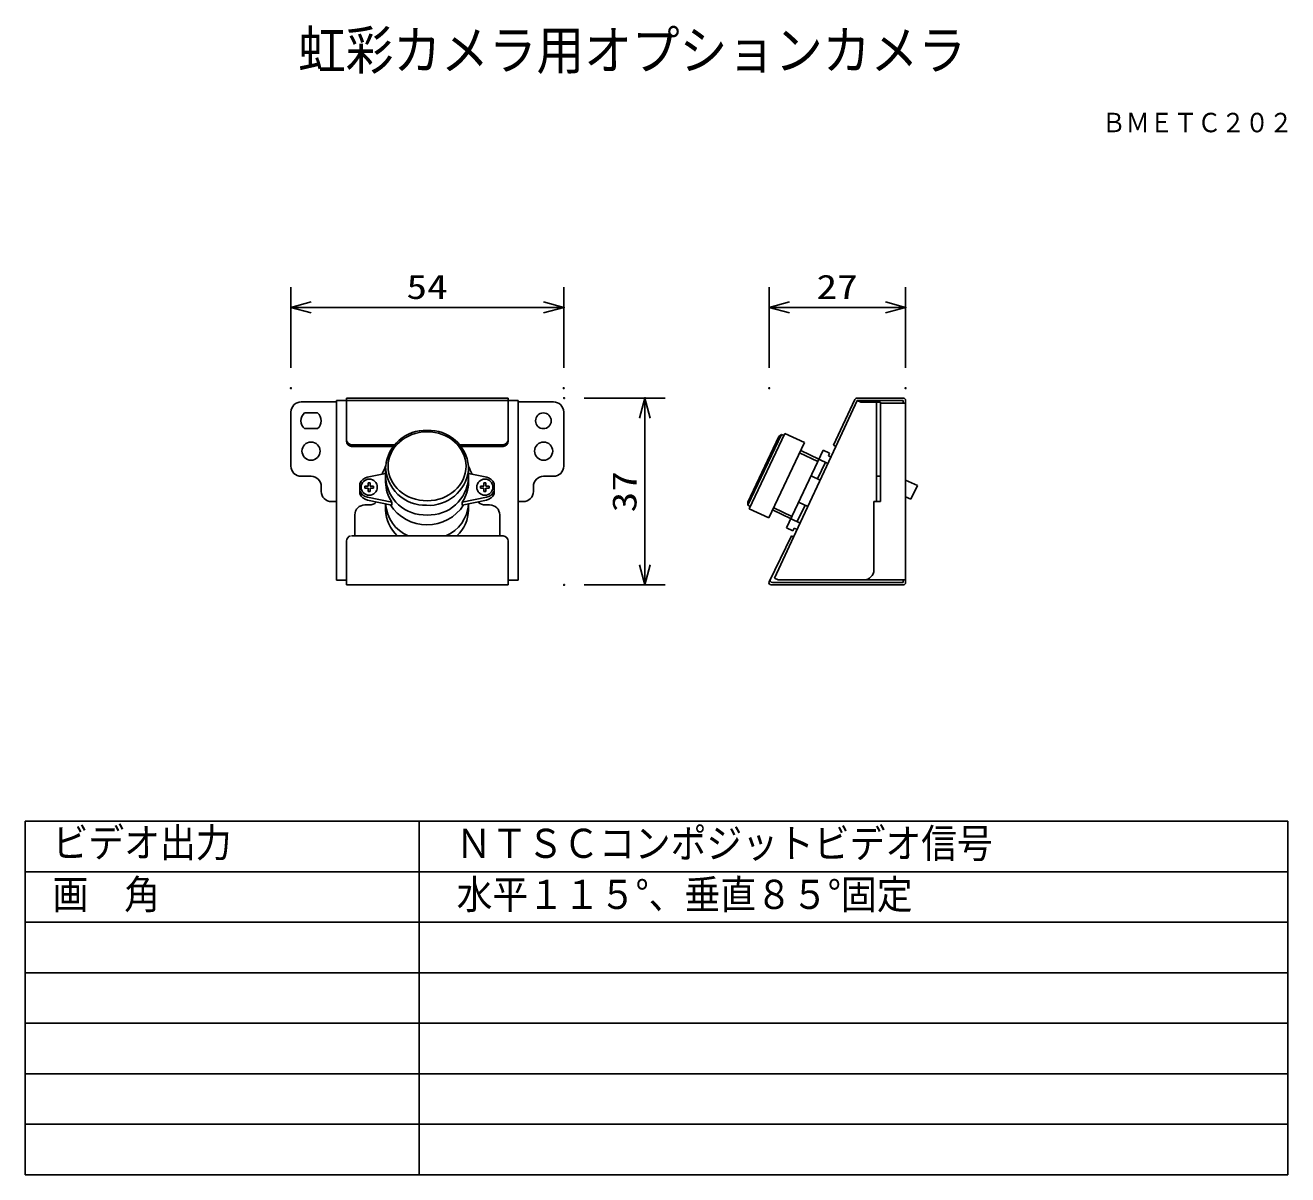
# Model space of a CAD drawing. Units: millimetres, scale not verified. Extents: x -63 to 63, y -57 to 57.
import ezdxf
from ezdxf.enums import TextEntityAlignment as Align

# ---------------------------------------------------------------- set-up
doc = ezdxf.new("R2010")
doc.units = ezdxf.units.MM
doc.header["$LTSCALE"] = 0.190236
doc.header["$PDMODE"] = 32
doc.header["$PDSIZE"] = 0.0951
for name, color, linetype in [('0-0_MOJI1', 2, 'Continuous'), ('0-1_TOUROKU', 1, 'Continuous'), ('0-2_GAIKEI', 1, 'Continuous'), ('0-3_WAKU', 7, 'Continuous')]:
    doc.layers.add(name, color=color, linetype=linetype)
doc.styles.add('ＭＳ ゴシック', font='')
doc.styles.get('ＭＳ ゴシック').set_extended_font_data('MS Gothic')

# ---------------------------------------------------------------- blocks, each defined once
blk = doc.blocks.new('_OPEN30')
at = {"layer": '0-3_WAKU'}
blk.add_line((0, 0), (-1, 0), dxfattribs=at)
blk.add_lwpolyline([(-1, 0.26795), (0, 0), (-1, -0.26795)], dxfattribs=at)

msp = doc.modelspace()

# ---------------------------------------------------------------- linework, layer by layer
at = {"layer": '0-2_GAIKEI', "color": 3}
for p, q in [((-36.1903, 23.3729), (-36.1903, 31.3729)), ((-9.1903, 23.3729), (-9.1903, 31.3729)), ((11.1583, 23.3729), (11.1583, 31.3729)), ((24.6583, 23.3729), (24.6583, 31.3729)), ((-34.1903, 29.3729), (-11.1903, 29.3729)), ((13.1583, 29.3729), (22.6583, 29.3729)), ((-7.147, 20.3951), (0.853, 20.3951)), ((-1.147, 3.895), (-1.147, 18.3951)), ((-7.147, 1.895), (0.853, 1.895))]:
    msp.add_line(p, q, dxfattribs=at)
at = {"layer": '0-2_GAIKEI', "color": 7}
for p, q in [((-31.6904, 20.0133), (-35.1904, 20.0133)), ((-31.6904, 20.1451), (-13.6909, 20.1451)), ((-31.6904, 2.3712), (-31.6904, 20.1451)), ((-13.6903, 2.3712), (-13.6903, 20.1451)), ((-13.6903, 20.0133), (-10.1902, 20.0133)), ((19.651, 20.2509), (17.5379, 15.7202)), ((24.4085, 20.3951), (19.8773, 20.3951)), ((24.6583, 2.145), (24.6583, 20.1451)), ((-36.1903, 19.0134), (-36.1903, 13.6451)), ((-9.1903, 19.0134), (-9.1903, 13.6451)), ((9.0414, 10.0882), (12.1212, 16.5958)), ((9.1786, 9.4426), (12.7074, 16.899)), ((12.3746, 16.7805), (12.1212, 16.5958)), ((12.6002, 16.6731), (12.3746, 16.7805)), ((12.7074, 16.899), (14.6508, 15.9791)), ((14.6508, 15.9791), (11.1214, 8.5227)), ((13.5778, 6.6356), (17.7642, 15.6134)), ((16.9714, 13.9135), (14.2766, 15.189)), ((16.5121, 15.2371), (17.1447, 14.9375)), ((17.5379, 15.7202), (17.7642, 15.6134)), ((17.1447, 14.9375), (17.0163, 14.6667)), ((17.0163, 14.6667), (17.2646, 14.542)), ((-35.1904, 12.6451), (-34.1905, 12.6451)), ((-10.1902, 12.6451), (-11.1902, 12.6451)), ((-33.1903, 11.6452), (-33.1903, 11.1446)), ((-12.1903, 11.6452), (-12.1903, 11.1446)), ((-32.1904, 10.1445), (-31.6904, 10.1445)), ((-13.1902, 10.1445), (-13.6903, 10.1445)), ((9.0594, 9.7752), (9.0414, 10.0882)), ((9.2854, 9.6679), (9.0594, 9.7752)), ((11.1214, 8.5227), (9.1786, 9.4426)), ((14.2246, 8.0225), (11.4961, 9.3136)), ((13.5087, 7.2548), (12.8762, 7.554)), ((13.6372, 7.5255), (13.5087, 7.2548)), ((13.9318, 7.3946), (13.6372, 7.5255)), ((13.3516, 6.7414), (11.1577, 2.2036)), ((13.3516, 6.7414), (13.5778, 6.6356)), ((-30.6907, 2.3712), (-31.6904, 2.3712)), ((-14.6905, 1.895), (-30.6907, 1.895)), ((-14.6899, 2.3712), (-13.6903, 2.3712)), ((24.4085, 1.895), (11.3513, 1.895))]:
    msp.add_line(p, q, dxfattribs=at)
at = {"layer": '0-2_GAIKEI'}
for p, q in [((-30.6907, 20.3951), (-30.6907, 16.1135)), ((-30.6907, 20.3951), (-14.6905, 20.3951)), ((-14.6905, 20.3951), (-14.6905, 16.1135)), ((17.7642, 15.6134), (19.8773, 20.1451)), ((19.8773, 20.1451), (20.2391, 19.9736)), ((19.8773, 20.1451), (24.4082, 20.1451)), ((24.4082, 20.1451), (24.4082, 19.895)), ((-34.8351, 18.9171), (-33.5711, 18.9171)), ((22.1773, 19.9736), (20.2391, 19.9736)), ((21.7773, 10.1445), (21.7773, 19.9736)), ((22.1773, 10.1445), (22.1773, 19.9736)), ((22.1773, 19.895), (24.6583, 19.895)), ((-34.8351, 17.3668), (-33.5711, 17.3668)), ((12.3746, 16.7805), (9.0594, 9.7752)), ((-30.1907, 15.7779), (-25.9504, 15.7779)), ((-30.1907, 15.6134), (-26.0474, 15.6134)), ((-15.1905, 15.7779), (-19.4308, 15.7779)), ((-15.1905, 15.6134), (-19.3635, 15.6134)), ((12.8762, 7.554), (16.5121, 15.2371)), ((15.9775, 14.1072), (14.1695, 14.963)), ((15.9471, 12.4066), (16.7171, 14.0335)), ((-26.8176, 12.9202), (-28.6415, 12.5502)), ((-26.8194, 13.6373), (-26.8194, 12.0583)), ((-18.6191, 12.9202), (-16.7952, 12.5502)), ((-18.6173, 13.6373), (-18.6173, 12.0583)), ((16.2183, 12.2786), (15.3143, 12.7065)), ((21.7773, 12.6451), (22.1773, 12.6451)), ((-29.3676, 11.9501), (-29.3676, 10.9035)), ((-28.8677, 11.6765), (-28.8677, 11.4636)), ((-28.5487, 11.6765), (-28.8677, 11.6765)), ((-28.8677, 11.4636), (-28.5487, 11.4636)), ((-28.5487, 11.9954), (-28.5487, 11.6765)), ((-28.3365, 11.9954), (-28.5487, 11.9954)), ((-28.5487, 11.4636), (-28.5487, 11.1453)), ((-28.3365, 11.6765), (-28.3365, 11.9954)), ((-28.0176, 11.6765), (-28.3365, 11.6765)), ((-28.3365, 11.4636), (-28.0176, 11.4636)), ((-28.3365, 11.1453), (-28.3365, 11.4636)), ((-28.0176, 11.4636), (-28.0176, 11.6765)), ((-17.4191, 11.6765), (-17.1001, 11.6765)), ((-17.4191, 11.4636), (-17.4191, 11.6765)), ((-17.1001, 11.4636), (-17.4191, 11.4636)), ((-17.1001, 11.9954), (-16.8879, 11.9954)), ((-17.1001, 11.6765), (-17.1001, 11.9954)), ((-17.1001, 11.1453), (-17.1001, 11.4636)), ((-16.8879, 11.9954), (-16.8879, 11.6765)), ((-16.8879, 11.6765), (-16.5689, 11.6765)), ((-16.8879, 11.4636), (-16.8879, 11.1453)), ((-16.5689, 11.4636), (-16.8879, 11.4636)), ((-16.5689, 11.6765), (-16.5689, 11.4636)), ((-16.069, 11.9501), (-16.069, 10.9035)), ((25.8338, 11.7253), (24.6583, 12.2812)), ((25.192, 10.3693), (25.8338, 11.7253)), ((-28.6057, 10.5836), (-26.1926, 10.093)), ((-28.6057, 10.2964), (-26.1926, 9.8057)), ((-28.5487, 11.1453), (-28.3365, 11.1453)), ((-26.1926, 9.8057), (-26.1926, 10.093)), ((-16.831, 10.5836), (-19.244, 10.093)), ((-16.831, 10.2964), (-19.244, 9.8057)), ((-19.244, 9.8057), (-19.244, 10.093)), ((-16.8879, 11.1453), (-17.1001, 11.1453)), ((14.9777, 9.6569), (14.0737, 10.0846)), ((21.5275, 10.1445), (22.1773, 10.1445)), ((21.5275, 3.3869), (21.5275, 10.1445)), ((24.6583, 10.622), (25.192, 10.3693)), ((-29.8656, 6.7414), (-29.8656, 8.8187)), ((-28.8655, 9.8188), (-28.4407, 9.8188)), ((-26.8167, 9.9135), (-26.8194, 9.3378)), ((-18.62, 9.9135), (-18.6173, 9.3378)), ((-16.5711, 9.8188), (-16.9959, 9.8188)), ((-15.52, 6.7414), (-15.52, 8.8187)), ((13.4109, 8.684), (11.6029, 9.5395)), ((14.7066, 9.7857), (13.9364, 8.1581)), ((-30.1907, 6.7414), (-15.1905, 6.7414)), ((11.6787, 2.5627), (13.5778, 6.6356)), ((-30.6907, 1.895), (-30.6907, 6.2416)), ((-14.6905, 6.2416), (-14.6905, 1.895)), ((12.038, 2.387), (11.6787, 2.5627)), ((11.4692, 2.1452), (24.4082, 2.1452)), ((12.038, 2.387), (20.5278, 2.387)), ((20.5278, 2.387), (24.6583, 2.387)), ((24.4082, 2.1452), (24.4082, 2.3953))]:
    msp.add_line(p, q, dxfattribs=at)
for centre, radius in [((-11.2037, 18.1421), 0.775), ((-34.2032, 15.1418), 0.9), ((-11.1774, 15.1418), 0.9), ((-28.4427, 11.5703), 0.7999), ((-16.994, 11.5703), 0.7999)]:
    msp.add_circle(centre, radius, dxfattribs=at)
at = {"layer": '0-2_GAIKEI', "color": 7}
for centre, radius, start, end in [((-35.1904, 19.0134), 0.9999, 90.00016, 179.99984), ((-10.1902, 19.0134), 0.9999, 0.00016, 89.99984), ((19.8737, 20.151), 0.2441, 89.14545, 155.84771), ((24.4083, 20.1451), 0.25, 0.01006, 89.95044), ((-35.1904, 13.6451), 0.9999, 180.00016, 269.99984), ((-34.1904, 11.645), 1.0001, 0.00859, 90.00128), ((-11.1902, 11.645), 1.0001, 89.99872, 179.99141), ((-10.1902, 13.6451), 0.9999, 270.00016, 359.99984), ((-32.1904, 11.1445), 1, 179.9924, 269.99773), ((-13.1903, 11.1445), 1, 270.00227, 0.0076), ((11.3513, 2.11), 0.215, 154.1978, 270), ((24.4084, 2.1449), 0.2499, 270.02427, 0.01523)]:
    msp.add_arc(centre, radius, start, end, dxfattribs=at)
at = {"layer": '0-2_GAIKEI'}
for centre, radius, start, end in [((-34.2026, 18.142), 1.0005, 129.21573, 230.78427), ((-34.2037, 18.142), 1.0005, 309.21573, 50.78427), ((-30.1907, 16.278), 0.5, 180.01635, 270.00339), ((-22.8975, 13.2598), 3.9321, 87.16849, 174.81067), ((-22.5115, 13.2814), 3.9105, 5.22257, 92.81066), ((-15.1905, 16.278), 0.5, 269.99661, 359.98365), ((-30.1907, 16.1135), 0.5001, 180.00082, 269.99918), ((-15.1905, 16.1135), 0.5001, 270.00082, 359.99918), ((-28.4427, 11.5704), 0.9998, 101.46648, 157.67919), ((49.9771, -21.5085), 84.4566, 155.40886, 155.99775), ((-22.8871, 13.705), 3.9329, 180.98611, 271.80034), ((-22.8963, 12.7397), 3.9294, 183.2264, 272.59607), ((-22.5474, 13.7183), 3.9502, 266.86384, 353.08819), ((-22.5403, 12.7397), 3.9294, 267.40393, 356.7736), ((-95.4137, -21.5085), 84.4566, 24.00225, 24.59114), ((-16.9939, 11.5704), 0.9998, 22.32081, 78.53352), ((-23.3933, 12.0649), 3.4261, 180.11039, 214.78623), ((-22.0434, 12.0649), 3.4261, 325.21377, 359.88961), ((-28.4425, 11.5704), 1.0002, 202.34796, 260.61415), ((-28.4431, 11.2822), 0.9991, 202.27771, 260.63683), ((-28.4361, 10.8598), 1.0411, 269.74591, 311.81137), ((-16.9495, 10.8598), 1.0411, 228.18863, 270.25409), ((-16.9941, 11.5704), 1.0002, 279.38585, 337.65204), ((-16.9935, 11.2822), 0.9991, 279.36317, 337.72229), ((-28.8655, 8.8186), 1.0001, 90.00082, 179.99918), ((-23.3049, 9.3657), 3.5146, 180.45412, 227.89506), ((-23.124, 10.1498), 3.7003, 183.66043, 246.77329), ((-22.7177, 12.1621), 4.3179, 212.53659, 327.07486), ((-22.3127, 10.1498), 3.7003, 293.22671, 356.33957), ((-22.1318, 9.3657), 3.5146, 312.10494, 359.54588), ((-16.5201, 8.8186), 1.0001, 0.00082, 89.99918), ((-30.1685, 6.2322), 0.5223, 102.85932, 178.97358), ((-15.1905, 6.2414), 0.5, 0.01635, 90.00339), ((20.5277, 3.3868), 0.9998, 270.00161, 0.00826), ((11.4602, 2.3482), 0.2033, 147.37351, 272.53692)]:
    msp.add_arc(centre, radius, start, end, dxfattribs=at)
msp.add_ellipse((-22.7183, 13.6373), major_axis=(3.8584, 0.0166), ratio=0.885723, dxfattribs=at)
at = {"layer": '0-3_WAKU', "color": 4}
for p, q in [((62.5001, -21.5), (-62.5001, -21.5)), ((-23.5, -56.5001), (-23.5, -21.5)), ((62.5001, -56.5001), (62.5001, -21.5))]:
    msp.add_line(p, q, dxfattribs=at)
at = {"layer": '0-3_WAKU', "color": 1}
for p, q in [((-62.5001, -26.5), (62.5001, -26.5)), ((-62.5001, -31.5001), (62.5001, -31.5001)), ((-62.5001, -36.5001), (62.5001, -36.5001)), ((-62.5001, -41.5001), (62.5001, -41.5001)), ((-62.5001, -46.5001), (62.5001, -46.5001)), ((-62.5001, -51.5001), (62.5001, -51.5001))]:
    msp.add_line(p, q, dxfattribs=at)
at = {"layer": '0-3_WAKU', "color": 4}
msp.add_lwpolyline([(-62.5001, -21.5), (-62.5001, -56.5001), (62.5001, -56.5001)], dxfattribs=at)
at = {"layer": '0-3_WAKU'}
for p in [(-9.1903, 29.3729), (24.6583, 29.3729), (-36.1903, 21.3729), (-9.1903, 21.3729), (11.1583, 21.3729), (24.6583, 21.3729), (-9.147, 20.3951), (-1.147, 20.3951), (-9.147, 1.895)]:
    msp.add_point(p, dxfattribs=at)

# ---------------------------------------------------------------- block references
at = {"layer": '0-2_GAIKEI', "xscale": 2, "yscale": 2}
for p, rotation in [((-36.1903, 29.3729), 180), ((11.1583, 29.3729), 180), ((-1.147, 20.3951), 90), ((-1.147, 1.895), 270)]:
    msp.add_blockref('_OPEN30', p, dxfattribs=dict(at, rotation=rotation))
for p in [(-9.1903, 29.3729), (24.6583, 29.3729)]:
    msp.add_blockref('_OPEN30', p, dxfattribs=at)

# ---------------------------------------------------------------- texts
at = {"layer": '0-0_MOJI1', "style": 'ＭＳ ゴシック', "width": 0.9}
for s, height, p in [('虹彩カメラ用オプションカメラ', 3.848, (-35.5001, 51.7599)), ('ビデオ出力', 2.887, (-59.7945, -25.93)), ('ＮＴＳＣコンポジットビデオ信号', 2.887, (-19.8638, -25.9989)), ('画\u3000角', 2.887, (-59.7945, -31.0552)), ('水平１１５°、垂直８５°固定', 2.887, (-19.7945, -31.0552))]:
    msp.add_text(s, height=height, dxfattribs=at).set_placement(p, align=Align.BOTTOM_LEFT)
at = {"layer": '0-1_TOUROKU', "style": 'ＭＳ ゴシック', "width": 0.9}
msp.add_text('ＢＭＥＴＣ２０２', height=1.925, dxfattribs=at).set_placement((44.1, 46.13), align=Align.BOTTOM_LEFT)
at = {"layer": '0-2_GAIKEI', "color": 3, "style": 'ＭＳ ゴシック', "width": 1.25}
for s, p in [('54', (-24.7572, 29.4825)), ('27', (15.8414, 29.4825))]:
    msp.add_text(s, height=2.406, dxfattribs=at).set_placement(p, align=Align.BOTTOM_LEFT)
msp.add_text('37', height=2.406, rotation=90, dxfattribs=at).set_placement((-1.2566, 9.0781), align=Align.BOTTOM_LEFT)

doc.saveas('drawing.dxf')
